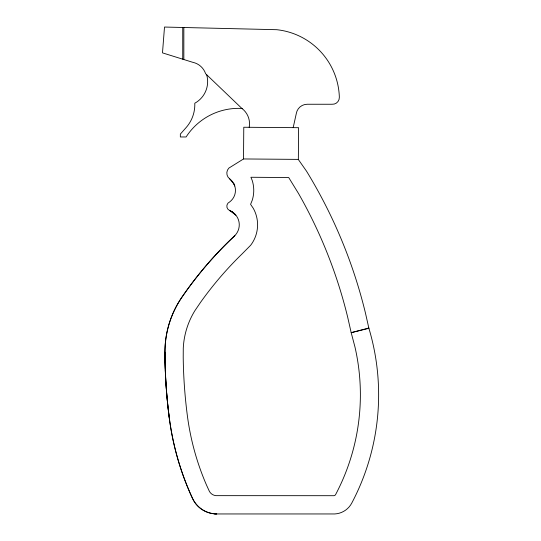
<?xml version="1.0" encoding="UTF-8"?>
<svg xmlns="http://www.w3.org/2000/svg" width="541" height="541" viewBox="0 0 541 541"><rect width="100%" height="100%" fill="white"/><g stroke="black" fill="none" stroke-linecap="round" stroke-linejoin="round"><path stroke-width="0.81" d="M243.524 158.946L243.775 127.25L298.598 127.69L298.348 159.385L243.524 158.959L228.863 168.095A7.195 7.195 0 0 0 229.702 178.882A14.391 14.391 0 0 1 229.702 201.908A4.666 4.666 0 0 0 229.702 210.544A15.385 15.385 0 0 1 234.409 236.018A372.052 372.052 0 0 0 181.911 297.178A96.94 96.94 0 0 0 164.931 352.191L164.931 352.333A517.811 517.811 0 0 0 169.306 418.254A276.552 276.552 0 0 0 192.508 498.444A26.719 26.719 0 0 0 216.758 513.95L334.784 513.95A20.443 20.443 0 0 0 351.758 503.089A231.791 231.791 0 0 0 368.901 328.333L365.5 313.266A495.603 495.603 0 0 0 306.544 171.213L298.26 159.385M216.758 513.95L214.236 513.781A26.671 26.671 0 0 1 192.555 498.423A276.498 276.498 0 0 1 169.353 418.247A517.487 517.487 0 0 1 168.041 407.285M293.181 127.642L296.285 113.59A11.09 11.09 0 0 1 307.234 104.251L331.998 104.251A6.803 6.803 0 0 0 339.349 97.272A70.046 70.046 0 0 0 276.742 29.701L164.505 27.05L162.489 52.876L192.718 62.296A17.319 17.319 0 0 1 205.641 73.759L241.942 108.491A19.07 19.07 0 0 1 249.191 127.291M233.955 236.525L234.409 236.018M234.936 235.592L229.58 240.704A371.998 371.998 0 0 0 181.952 297.205A96.886 96.886 0 0 0 164.978 352.191A517.487 517.487 0 0 0 165.282 368.746M368.82 328.008L351.183 332.674L354.95 346.93A213.465 213.465 0 0 1 335.663 494.474L335.521 494.717A2.184 2.184 0 0 1 333.986 495.698L215.96 495.651A8.46 8.46 0 0 1 209.455 491.492L206.405 484.831A258.436 258.436 0 0 1 187.382 415.819A498.985 498.985 0 0 1 183.216 357.479L183.271 348.201A78.688 78.688 0 0 1 194.807 310.811L200.623 302.243A353.807 353.807 0 0 1 242.253 253.749L250.693 245.215A33.691 33.691 0 0 0 253.188 208.157L250.578 204.336L252.207 200.339A32.69 32.69 0 0 0 252.207 180.451L250.909 177.259L288.711 177.549L298.544 193.543A477.358 477.358 0 0 1 347.768 317.56L351.183 332.674L368.901 328.333M169.306 418.254L169.353 418.247A517.541 517.541 0 0 1 164.931 352.191M214.229 513.828L216.332 513.923M229.702 178.882L234.01 184.129M233.942 183.96L234.774 186.016M183.839 27.51L183.839 59.53M182.743 27.483L182.743 59.192M167.953 406.501A517.487 517.487 0 0 1 165.309 369.537M206.588 74.442A24.649 24.649 0 0 1 194.787 103.23A34.692 34.692 0 0 1 186.077 127.629L180.349 134.094L180.349 136.968L186.104 136.968A62.371 62.371 0 0 1 242.672 108.491M231.988 211.707L229.702 210.544L235.822 215.081L231.988 211.707"/></g></svg>
